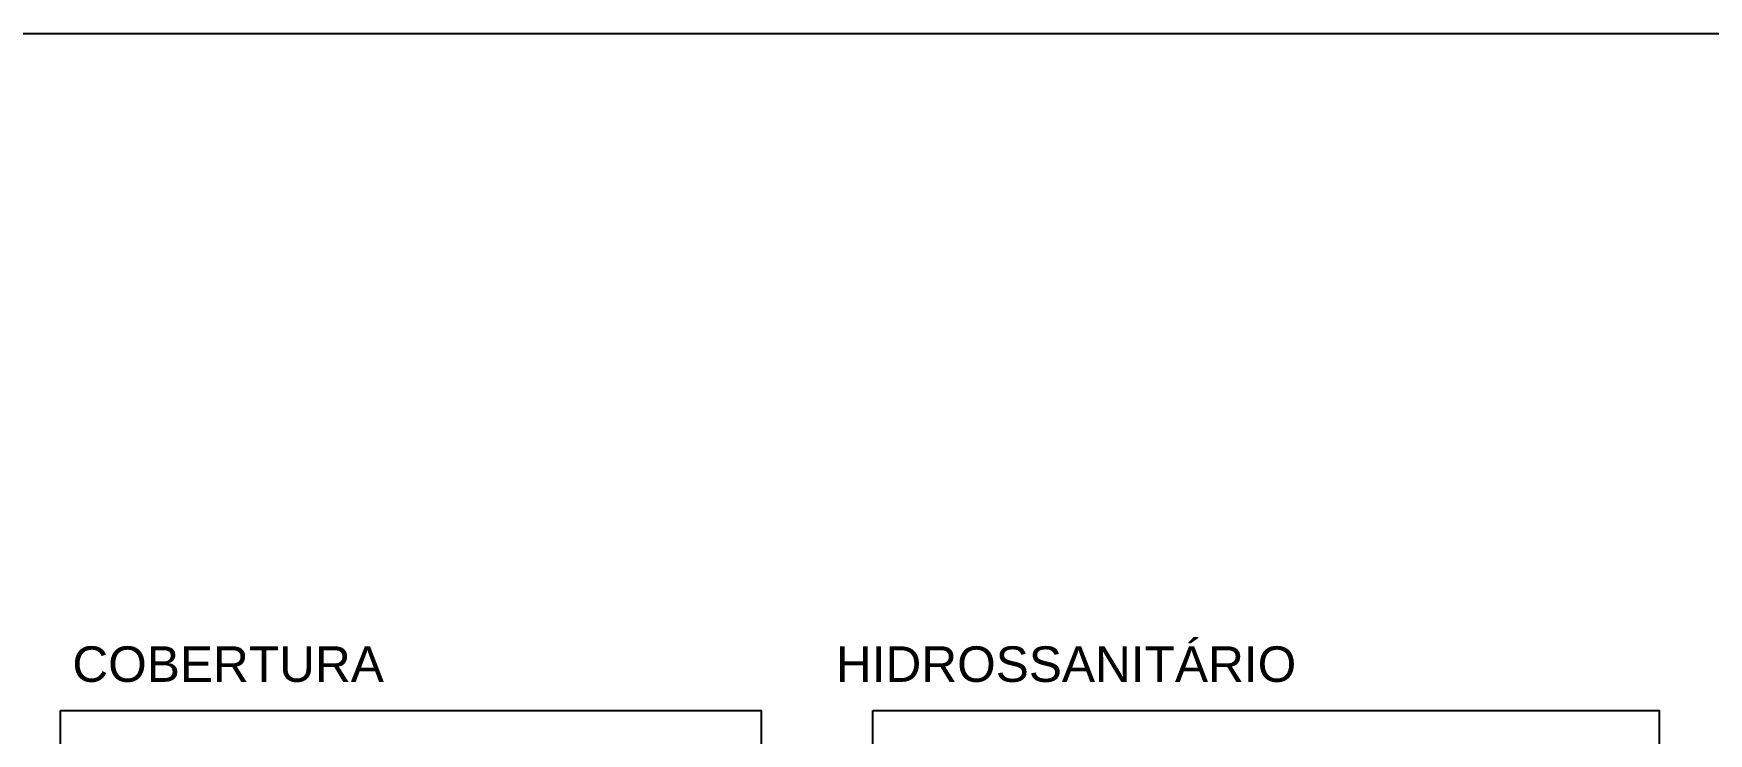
# Model space of a CAD drawing. Header units: inches. Extents: x -409 to -274, y -29 to 11.
# Drawn here: x -389.29 to -356.59, y -2.29 to 11.38 of the extents above; entities that cross this region are included whole.
import ezdxf
from ezdxf.enums import TextEntityAlignment as Align

# ---------------------------------------------------------------- set-up
doc = ezdxf.new("R2010")
doc.units = ezdxf.units.IN
doc.header["$MEASUREMENT"] = 0
for name, color, linetype in [('ARQ-PIS', 1, 'Continuous'), ('ELE-VT3', 30, 'Continuous'), ('FO-TÍTULOS', 1, 'Continuous')]:
    doc.layers.add(name, color=color, linetype=linetype)
doc.styles.add('Arial', font='ARIALUNI.ttf')

msp = doc.modelspace()

# ---------------------------------------------------------------- linework, layer by layer
at = {"layer": 'ARQ-PIS', "color": 4, "linetype": 'ByBlock'}
for points in [[(-388.761, -1.844), (-375.079, -1.844), (-375.079, -21.921), (-388.761, -21.921)], [(-372.898, -1.844), (-357.547, -1.844), (-357.547, -21.921), (-372.898, -21.921)]]:
    msp.add_lwpolyline(points, close=True, dxfattribs=at)
at = {"layer": 'ELE-VT3', "linetype": 'ByBlock'}
msp.add_lwpolyline([(-409.077, 11.376), (-273.831, 11.376), (-273.831, -29.078), (-409.077, -29.078)], close=True, dxfattribs=at)

# ---------------------------------------------------------------- texts
at = {"layer": 'FO-TÍTULOS', "color": 4, "style": 'Arial'}
for s, height, p in [('COBERTURA', 0.6935, (-382.445, -1.285)), ('HIDROSSANITÁRIO', 0.69349, (-364.634, -1.285))]:
    msp.add_text(s, height=height, dxfattribs=at).set_placement(p, align=Align.RIGHT)

doc.saveas('drawing.dxf')
